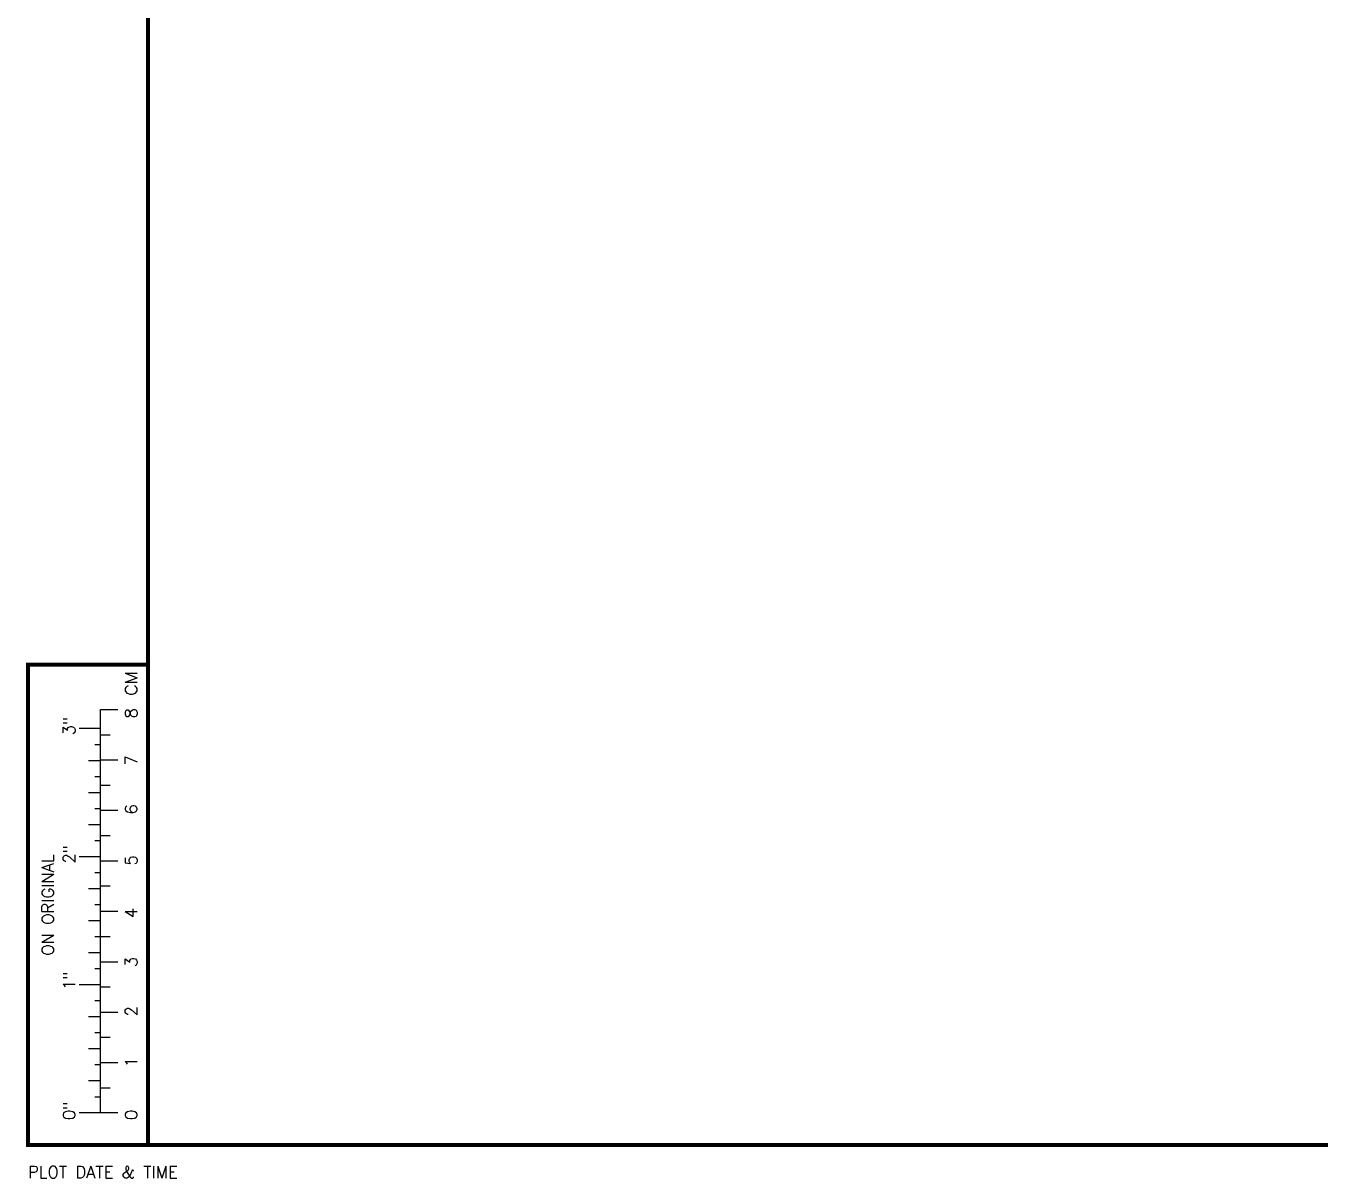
# Model space of a CAD drawing. Header units: inches. Extents: x 5 to 1254, y 17 to 852.
# Drawn here: x 5.3 to 368.9, y 22.2 to 346 of the extents above; entities that cross this region are included whole.
import ezdxf
from ezdxf.enums import TextEntityAlignment as Align

# ---------------------------------------------------------------- set-up
doc = ezdxf.new("R2010")
doc.units = ezdxf.units.IN
doc.header["$LTSCALE"] = 13.5
doc.header["$MEASUREMENT"] = 0
doc.layers.add('BORDER', color=7, linetype='Continuous')
doc.styles.add('BORDER2', font='ROMANS', dxfattribs={"width": 0.8, "height": 0.12})
doc.styles.add('ROMAND', font='romand.shx', dxfattribs={"height": 6.75})
doc.styles.add('ROMANS', font='romans.shx', dxfattribs={"height": 4.5})
doc.styles.add('USSLOGOBOLD', font='sanssb__.ttf')

# ---------------------------------------------------------------- blocks, each defined once
blk = doc.blocks.new('USS-GW_border')
at = {"layer": 'BORDER'}
for p, q in [((0.728, 4.275), (0.864, 4.275)), ((0.73, 1.129), (0.73, 4.275)), ((0.728, 4.125), (0.564, 4.125)), ((0.728, 4.078), (0.804, 4.078)), ((0.728, 4), (0.685, 4)), ((0.728, 3.875), (0.636, 3.875)), ((0.728, 3.881), (0.864, 3.881)), ((0.728, 3.75), (0.685, 3.75)), ((0.728, 3.685), (0.804, 3.685)), ((0.728, 3.625), (0.636, 3.625)), ((0.728, 3.5), (0.685, 3.5)), ((0.728, 3.488), (0.864, 3.488)), ((0.728, 3.375), (0.636, 3.375)), ((0.728, 3.25), (0.685, 3.25)), ((0.728, 3.291), (0.804, 3.291)), ((0.728, 3.125), (0.564, 3.125)), ((0.728, 3.094), (0.864, 3.094)), ((0.728, 3), (0.685, 3)), ((0.728, 2.875), (0.636, 2.875)), ((0.728, 2.897), (0.804, 2.897)), ((0.728, 2.75), (0.685, 2.75)), ((0.728, 2.7), (0.864, 2.7)), ((0.728, 2.625), (0.636, 2.625)), ((0.728, 2.5), (0.685, 2.5)), ((0.728, 2.503), (0.804, 2.503)), ((0.728, 2.375), (0.636, 2.375)), ((0.728, 2.25), (0.685, 2.25)), ((0.728, 2.306), (0.864, 2.306)), ((0.728, 2.125), (0.564, 2.125)), ((0.73, 2.109), (0.804, 2.109)), ((0.728, 2), (0.685, 2)), ((0.728, 1.875), (0.636, 1.875)), ((0.728, 1.912), (0.864, 1.912)), ((0.728, 1.75), (0.685, 1.75)), ((0.728, 1.625), (0.636, 1.625)), ((0.728, 1.716), (0.804, 1.716)), ((0.728, 1.519), (0.864, 1.519)), ((0.728, 1.5), (0.685, 1.5)), ((0.728, 1.375), (0.636, 1.375)), ((0.728, 1.322), (0.804, 1.322)), ((0.728, 1.25), (0.685, 1.25)), ((0.564, 1.129), (0.864, 1.129))]:
    blk.add_line(p, q, dxfattribs=at)
for points, const_width in [([(1.1, 0.875), (34.636, 0.875), (34.636, 23.645), (1.1, 23.645), (1.1, 0.875)], 0.0309), ([(1.1, 0.875), (0.163, 0.875), (0.163, 4.625), (1.1, 4.625)], 0.0312)]:
    blk.add_lwpolyline(points, dxfattribs=dict(at, const_width=const_width))
at = {"layer": 'BORDER', "style": 'ROMANS', "width": 1.050481}
blk.add_text('CM', height=0.0938, rotation=90, dxfattribs=at).set_placement((1.016, 4.382), (1.016, 4.574), align=Align.FIT)
at = {"layer": 'BORDER', "style": 'ROMANS'}
for s, p in [('8', (1.016, 4.205)), ('3"', (0.531, 4.073)), ('7', (1.016, 3.838)), ('6', (1.016, 3.455)), ('2"', (0.531, 3.072)), ('5', (1.016, 3.057)), ('4', (1.016, 2.646)), ('3', (1.016, 2.263)), ('1"', (0.531, 2.086)), ('2', (1.016, 1.879)), ('1', (1.016, 1.482)), ('0"', (0.531, 1.07)), ('0', (1.016, 1.07))]:
    blk.add_text(s, height=0.0938, rotation=90, dxfattribs=at).set_placement(p)
blk.add_text('ON ORIGINAL', height=0.09375, rotation=90, dxfattribs=at).set_placement((0.365, 2.749), align=Align.CENTER)
blk.add_text('PLOT DATE & TIME', height=0.09375, dxfattribs=at).set_placement((0.163, 0.664), align=Align.MIDDLE_LEFT)
at = {"layer": 'BORDER', "color": 4, "style": 'ROMAND', "flags": 8}
blk.add_attdef('UPPER_DWG_NO', text='', height=0.25, rotation=180, dxfattribs=at).set_placement((2.604, 23.395), align=Align.MIDDLE_CENTER)
at = {"layer": 'BORDER', "color": 4, "style": 'ROMANS', "width": 0.85, "flags": 8}
for tag, p in [('LINE_1', (29.668, 3.874)), ('LINE_2', (29.668, 3.568)), ('LINE_3', (29.668, 3.26)), ('LINE_4', (29.668, 2.953))]:
    blk.add_attdef(tag, p, '', height=0.188, dxfattribs=at)
at = {"layer": 'BORDER', "color": 3, "style": 'ROMANS', "width": 0.85}
for tag, p in [('7-LINE-TOP', (24.949, 2.761)), ('7-LINE', (24.949, 2.703)), ('7-LINE-BOT', (24.949, 2.642)), ('6-LINE-TOP', (24.949, 2.511)), ('6-LINE', (24.949, 2.453)), ('6-LINE-BOT', (24.949, 2.392)), ('5-LINE-TOP', (24.949, 2.261)), ('5-LINE', (24.949, 2.203)), ('5-LINE-BOT', (24.949, 2.142)), ('4-LINE-TOP', (24.949, 2.011)), ('4-LINE', (24.949, 1.953)), ('4-LINE-BOT', (24.949, 1.892)), ('3-LINE-TOP', (24.949, 1.761)), ('3-LINE', (24.949, 1.703)), ('3-LINE-BOT', (24.949, 1.642)), ('2-LINE-TOP', (24.949, 1.511)), ('2-LINE', (24.949, 1.453)), ('2-LINE-BOT', (24.949, 1.392)), ('1-LINE-TOP', (24.949, 1.261)), ('1-LINE', (24.949, 1.203)), ('1-LINE-BOT', (24.949, 1.142))]:
    blk.add_attdef(tag, p, '', height=0.0938, dxfattribs=at)
at = {"layer": 'BORDER', "color": 6, "style": 'BORDER2', "flags": 12}
blk.add_attdef('PROJECT', text='', height=0.155, dxfattribs=at).set_placement((22.531, 2.741), align=Align.MIDDLE_LEFT)
at = {"layer": 'BORDER', "color": 3, "style": 'ROMANS', "width": 0.674348}
for tag, p, p2 in [('7-DATE', (28.241, 2.703), (28.597, 2.703)), ('6-DATE', (28.241, 2.453), (28.597, 2.453)), ('5-DATE', (28.241, 2.203), (28.597, 2.203)), ('4-DATE', (28.241, 1.953), (28.597, 1.953)), ('3-DATE', (28.241, 1.703), (28.597, 1.703)), ('2-DATE', (28.241, 1.453), (28.597, 1.453)), ('1-DATE', (28.241, 1.203), (28.597, 1.203))]:
    blk.add_attdef(tag, text='', height=0.0938, dxfattribs=at).set_placement(p, p2, align=Align.FIT)
at = {"layer": 'BORDER', "color": 3, "style": 'ROMANS', "width": 0.85}
for tag, p in [('7-BY', (28.824, 2.75)), ('7-CHK', (29.261, 2.75)), ('6-BY', (28.824, 2.5)), ('6-CHK', (29.261, 2.5)), ('5-BY', (28.824, 2.25)), ('5-CHK', (29.261, 2.25)), ('4-BY', (28.824, 2)), ('4-CHK', (29.261, 2)), ('3-BY', (28.824, 1.75)), ('3-CHK', (29.261, 1.75)), ('2-BY', (28.824, 1.5)), ('2-CHK', (29.261, 1.5)), ('1-BY', (28.824, 1.25)), ('1-CHK', (29.261, 1.25))]:
    blk.add_attdef(tag, text='', height=0.0938, dxfattribs=at).set_placement(p, align=Align.MIDDLE_CENTER)
at = {"layer": 'BORDER', "color": 5, "style": 'USSLOGOBOLD', "width": 0.85}
blk.add_attdef('USS_FACILITY', (31.141, 2.482), '', height=0.259, dxfattribs=at)
at = {"layer": 'BORDER', "color": 6, "style": 'ROMANS', "width": 0.85, "flags": 8}
for tag, p in [('DRAWN', (29.949, 1.452)), ('CHECK', (31.699, 1.452)), ('SCALE', (33.828, 1.452)), ('PROJ', (31.073, 1.172)), ('JOB', (30.901, 0.922))]:
    blk.add_attdef(tag, text='', height=0.156, dxfattribs=at).set_placement(p, align=Align.CENTER)
at = {"layer": 'BORDER', "color": 6, "style": 'ROMANS', "flags": 8}
for tag, width, p, p2 in [('DDATE', 1.134638, (30.427, 1.452), (31.212, 1.452)), ('CDATE', 1.112721, (32.177, 1.452), (32.947, 1.452)), ('SCALEFIT', 1.513739, (33.059, 1.453), (34.591, 1.453))]:
    blk.add_attdef(tag, text='', height=0.156, dxfattribs=dict(at, width=width)).set_placement(p, p2, align=Align.FIT)
at = {"layer": 'BORDER', "color": 4, "style": 'ROMAND', "flags": 8}
blk.add_attdef('LOWER_DWG_NO', text='', height=0.25, dxfattribs=at).set_placement((33.141, 1.125), align=Align.MIDDLE_CENTER)
at = {"layer": 'BORDER', "color": 6, "style": 'ROMANS', "width": 0.85, "flags": 8}
blk.add_attdef('DIV', text='', height=0.188, dxfattribs=at).set_placement((34.574, 0.687), align=Align.MIDDLE_CENTER)

msp = doc.modelspace()

# ---------------------------------------------------------------- block references
at = {"xscale": 36, "yscale": 36, "zscale": 36}
msp.add_blockref('USS-GW_border', (0, 0), dxfattribs=at)

doc.saveas('drawing.dxf')
